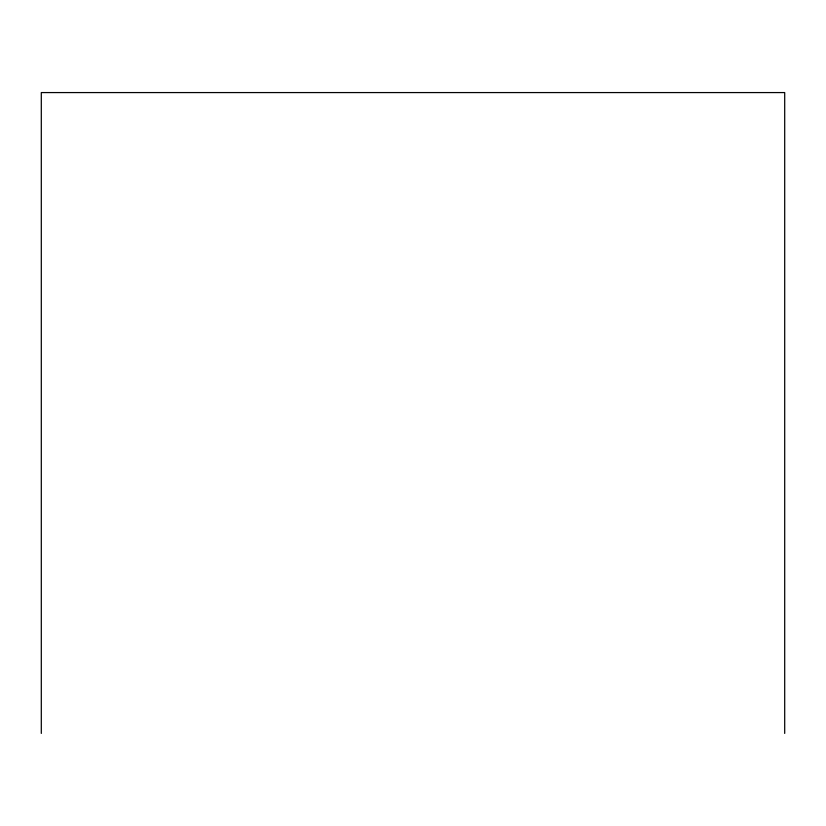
<?xml version="1.0" encoding="UTF-8"?>
<svg xmlns="http://www.w3.org/2000/svg" width="826" height="826" viewBox="0 0 826 826"><rect width="100%" height="100%" fill="white"/><g stroke="black" fill="none" stroke-linecap="round" stroke-linejoin="round"><path stroke-width="1.24" d="M784.7 733.426L784.7 92.574L41.3 92.574L41.3 733.426"/></g></svg>
